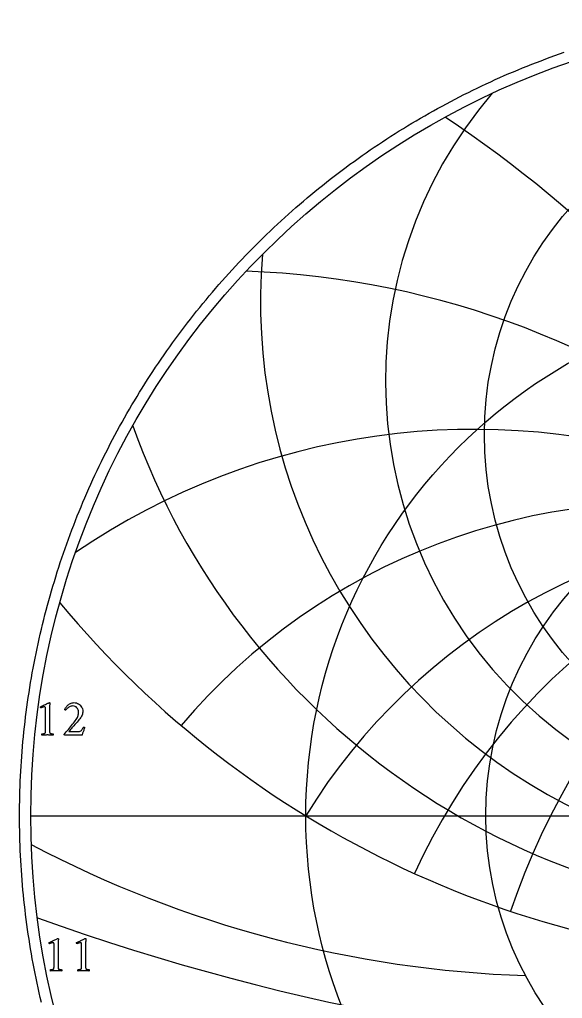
# Model space of a CAD drawing. Header units: millimetres. Extents: x -32.4 to 32.4, y -32.4 to 33.4.
# Drawn here: x -32.35 to -10.6, y -7.32 to 31.9 of the extents above; entities that cross this region are included whole.
import ezdxf

# ---------------------------------------------------------------- set-up
doc = ezdxf.new("R2010")
doc.units = ezdxf.units.MM
for name, color, linetype in [('CUT_OUTER', 1, 'Continuous'), ('ENGRAVE', 7, 'Continuous'), ('ENGRAVE_FINE', 8, 'Continuous'), ('TEXT', 5, 'Continuous')]:
    doc.layers.add(name, color=color, linetype=linetype)

msp = doc.modelspace()

# ---------------------------------------------------------------- linework, layer by layer
at = {"layer": 'CUT_OUTER'}
msp.add_lwpolyline([(-31.4746, -7.4747), (-31.5199, -7.2815), (-31.564, -7.0879), (-31.6069, -6.8941), (-31.6486, -6.7001), (-31.6891, -6.5057), (-31.7284, -6.3112), (-31.7665, -6.1164), (-31.8035, -5.9213), (-31.8392, -5.7261), (-31.8737, -5.5306), (-31.9071, -5.3349), (-31.9392, -5.1391), (-31.9701, -4.943), (-31.9999, -4.7467), (-32.0284, -4.5503), (-32.0557, -4.3537), (-32.0818, -4.1569), (-32.1067, -3.96), (-32.1304, -3.7629), (-32.1529, -3.5657), (-32.1742, -3.3683), (-32.1942, -3.1709), (-32.2131, -2.9733), (-32.2307, -2.7755), (-32.2471, -2.5777), (-32.2623, -2.3798), (-32.2763, -2.1818), (-32.2891, -1.9837), (-32.3007, -1.7856), (-32.311, -1.5873), (-32.3202, -1.3891), (-32.3281, -1.1907), (-32.3348, -0.9923), (-32.3403, -0.7939), (-32.3445, -0.5955), (-32.3476, -0.397), (-32.3494, -0.1985), (-32.35, 0), (-32.3494, 0.1985), (-32.3476, 0.397), (-32.3445, 0.5955), (-32.3403, 0.7939), (-32.3348, 0.9923), (-32.3281, 1.1907), (-32.3202, 1.3891), (-32.311, 1.5873), (-32.3007, 1.7856), (-32.2891, 1.9837), (-32.2763, 2.1818), (-32.2623, 2.3798), (-32.2471, 2.5777), (-32.2307, 2.7755), (-32.2131, 2.9733), (-32.1942, 3.1709), (-32.1742, 3.3683), (-32.1529, 3.5657), (-32.1304, 3.7629), (-32.1067, 3.96), (-32.0818, 4.1569), (-32.0557, 4.3537), (-32.0284, 4.5503), (-31.9999, 4.7467), (-31.9701, 4.943), (-31.9392, 5.1391), (-31.9071, 5.3349), (-31.8737, 5.5306), (-31.8392, 5.7261), (-31.8035, 5.9213), (-31.7665, 6.1164), (-31.7284, 6.3112), (-31.6891, 6.5057), (-31.6486, 6.7001), (-31.6069, 6.8941), (-31.564, 7.0879), (-31.5199, 7.2815), (-31.4746, 7.4747), (-31.4282, 7.6677), (-31.3805, 7.8604), (-31.3317, 8.0528), (-31.2817, 8.2449), (-31.2305, 8.4367), (-31.1782, 8.6282), (-31.1246, 8.8193), (-31.0699, 9.0101), (-31.0141, 9.2006), (-30.957, 9.3907), (-30.8988, 9.5805), (-30.8395, 9.7699), (-30.7789, 9.9589), (-30.7172, 10.1476), (-30.6544, 10.3359), (-30.5904, 10.5238), (-30.5252, 10.7113), (-30.459, 10.8984), (-30.3915, 11.0851), (-30.3229, 11.2713), (-30.2532, 11.4572), (-30.1823, 11.6426), (-30.1103, 11.8276), (-30.0372, 12.0121), (-29.9629, 12.1962), (-29.8875, 12.3798), (-29.811, 12.563), (-29.7333, 12.7456), (-29.6546, 12.9278), (-29.5747, 13.1096), (-29.4937, 13.2908), (-29.4116, 13.4715), (-29.3284, 13.6517), (-29.2441, 13.8314), (-29.1586, 14.0106), (-29.0721, 14.1892), (-28.9845, 14.3674), (-28.8958, 14.5449), (-28.806, 14.722), (-28.7151, 14.8984), (-28.6232, 15.0743), (-28.5302, 15.2497), (-28.436, 15.4245), (-28.3409, 15.5986), (-28.2446, 15.7722), (-28.1473, 15.9453), (-28.0489, 16.1177), (-27.9495, 16.2895), (-27.849, 16.4607), (-27.7475, 16.6312), (-27.645, 16.8012), (-27.5413, 16.9705), (-27.4367, 17.1391), (-27.331, 17.3072), (-27.2243, 17.4745), (-27.1166, 17.6413), (-27.0078, 17.8073), (-26.898, 17.9727), (-26.7873, 18.1374), (-26.6755, 18.3014), (-26.5627, 18.4648), (-26.4489, 18.6274), (-26.3341, 18.7893), (-26.2183, 18.9506), (-26.1015, 19.1111), (-25.9838, 19.2709), (-25.865, 19.4299), (-25.7453, 19.5883), (-25.6246, 19.7459), (-25.503, 19.9027), (-25.3804, 20.0589), (-25.2568, 20.2142), (-25.1323, 20.3688), (-25.0069, 20.5226), (-24.8805, 20.6757), (-24.7532, 20.828), (-24.6249, 20.9794), (-24.4957, 21.1301), (-24.3656, 21.28), (-24.2346, 21.4292), (-24.1026, 21.5774), (-23.9698, 21.7249), (-23.836, 21.8716), (-23.7014, 22.0174), (-23.5658, 22.1625), (-23.4294, 22.3066), (-23.2921, 22.45), (-23.1539, 22.5925), (-23.0148, 22.7341), (-22.8749, 22.8749), (-22.7341, 23.0148), (-22.5925, 23.1539), (-22.45, 23.2921), (-22.3066, 23.4294), (-22.1625, 23.5658), (-22.0174, 23.7014), (-21.8716, 23.836), (-21.7249, 23.9698), (-21.5774, 24.1026), (-21.4292, 24.2346), (-21.28, 24.3656), (-21.1301, 24.4957), (-20.9794, 24.6249), (-20.828, 24.7532), (-20.6757, 24.8805), (-20.5226, 25.0069), (-20.3688, 25.1323), (-20.2142, 25.2568), (-20.0589, 25.3804), (-19.9027, 25.503), (-19.7459, 25.6246), (-19.5883, 25.7453), (-19.4299, 25.865), (-19.2709, 25.9838), (-19.1111, 26.1015), (-18.9506, 26.2183), (-18.7893, 26.3341), (-18.6274, 26.4489), (-18.4648, 26.5627), (-18.3014, 26.6755), (-18.1374, 26.7873), (-17.9727, 26.898), (-17.8073, 27.0078), (-17.6413, 27.1166), (-17.4745, 27.2243), (-17.3072, 27.331), (-17.1391, 27.4367), (-16.9705, 27.5413), (-16.8012, 27.645), (-16.6312, 27.7475), (-16.4607, 27.849), (-16.2895, 27.9495), (-16.1177, 28.0489), (-15.9453, 28.1473), (-15.7722, 28.2446), (-15.5986, 28.3409), (-15.4245, 28.436), (-15.2497, 28.5302), (-15.0743, 28.6232), (-14.8984, 28.7151), (-14.722, 28.806), (-14.5449, 28.8958), (-14.3674, 28.9845), (-14.1892, 29.0721), (-14.0106, 29.1586), (-13.8314, 29.2441), (-13.6517, 29.3284), (-13.4715, 29.4116), (-13.2908, 29.4937), (-13.1096, 29.5747), (-12.9278, 29.6546), (-12.7456, 29.7333), (-12.563, 29.811), (-12.3798, 29.8875), (-12.1962, 29.9629), (-12.0121, 30.0372), (-11.8276, 30.1103), (-11.6426, 30.1823), (-11.4572, 30.2532), (-11.2713, 30.3229), (-11.0851, 30.3915), (-10.8984, 30.459), (-10.7113, 30.5252), (-10.5238, 30.5904)], dxfattribs=at)
at = {"layer": 'ENGRAVE'}
msp.add_lwpolyline([(-31.9, 0), (31.9, 0)], dxfattribs=at)
for centre, radius in [((0, 0), 31.9), ((0, 15.2789), 13.7272), ((0, 0), 20.8814), ((0, 0), 13.6687)]:
    msp.add_circle(centre, radius, dxfattribs=at)
for centre, radius, start, end in [((0, 17.4126), 17.6859, 139.30194, 40.69806), ((0, 20.5945), 22.6971, 175.19453, 4.80547), ((0, 25.5755), 29.54, 199.69022, 340.30978), ((0, -12.7961), 24.4903, 31.5, 148.5), ((0, -12.7961), 24.4903, 31.5, 148.5), ((0, 34.0754), 39.9645, 219.72537, 320.27463), ((-10.5436, 39.3493), 45.7773, 242.22031, 268.08094)]:
    msp.add_arc(centre, radius, start, end, dxfattribs=at)
at = {"layer": 'ENGRAVE_FINE'}
for centre, radius, start, end in [((-42.4184, -12.7961), 48.9806, 8.6432, 56.38088), ((-42.4184, -12.7961), 48.9806, 8.6432, 56.38088), ((-24.4903, -12.7961), 34.6345, 13.32622, 87.98576), ((-24.4903, -12.7961), 34.6345, 13.32622, 87.98576), ((-14.1395, -12.7961), 28.2789, 18.49657, 124.37829), ((-14.1395, -12.7961), 28.2789, 18.49657, 124.37829), ((14.1395, -12.7961), 28.2789, 55.62171, 161.50343), ((14.1395, -12.7961), 28.2789, 55.62171, 161.50343), ((-6.5622, -12.7961), 25.3542, 24.422, 139.63844), ((-6.5622, -12.7961), 25.3542, 24.422, 139.63844), ((6.5622, -12.7961), 25.3542, 40.36156, 155.578), ((6.5622, -12.7961), 25.3542, 40.36156, 155.578), ((0, 83.3998), 93.0263, 250.117285, 289.882715)]:
    msp.add_arc(centre, radius, start, end, dxfattribs=at)
at = {"layer": 'TEXT'}
for points in [[(-31.3091, 3.4685), (-31.3091, 4.2871), (-31.3096, 4.3072), (-31.3114, 4.3239), (-31.3143, 4.3372), (-31.3184, 4.3472), (-31.3239, 4.3544), (-31.3311, 4.3596), (-31.3399, 4.3627), (-31.3505, 4.3638), (-31.3634, 4.3628), (-31.3795, 4.3599), (-31.3987, 4.355), (-31.421, 4.3482), (-31.4434, 4.3408), (-31.4629, 4.334), (-31.4796, 4.3278), (-31.4935, 4.3223), (-31.5016, 4.33), (-31.5075, 4.3384), (-31.511, 4.3476), (-31.5121, 4.3575), (-31.5121, 4.3577), (-31.5121, 4.3581), (-31.5121, 4.3587), (-31.5121, 4.3596), (-31.5119, 4.3634), (-31.5111, 4.3663), (-31.5098, 4.3685), (-31.508, 4.37), (-31.4667, 4.3887), (-31.4259, 4.4075), (-31.3854, 4.4265), (-31.3453, 4.4456), (-31.3071, 4.4639), (-31.2723, 4.4806), (-31.2408, 4.4955), (-31.2127, 4.5088), (-31.1894, 4.5197), (-31.1725, 4.5275), (-31.162, 4.5321), (-31.1578, 4.5337), (-31.1536, 4.5337), (-31.1488, 4.5329), (-31.1448, 4.5306), (-31.1416, 4.5267), (-31.1391, 4.5212), (-31.1372, 4.5153), (-31.1355, 4.5098), (-31.1341, 4.5049), (-31.1329, 4.5005), (-31.1334, 4.4974), (-31.135, 4.4878), (-31.1376, 4.472), (-31.1412, 4.4498), (-31.1448, 4.4217), (-31.1474, 4.3884), (-31.149, 4.3497), (-31.1495, 4.3057), (-31.1495, 3.4685), (-31.1494, 3.4461), (-31.1492, 3.4245), (-31.1489, 3.4037), (-31.1485, 3.3836), (-31.1475, 3.3648), (-31.1456, 3.3478), (-31.1428, 3.3327), (-31.1391, 3.3193), (-31.1356, 3.3143), (-31.1293, 3.3095), (-31.1201, 3.305), (-31.108, 3.3007), (-31.0944, 3.2969), (-31.0803, 3.2937), (-31.0659, 3.2912), (-31.0511, 3.2893), (-31.0371, 3.2879), (-31.0254, 3.287), (-31.0159, 3.2864), (-31.0086, 3.2862), (-31.0058, 3.2813), (-31.0037, 3.2748), (-31.0022, 3.2668), (-31.0013, 3.2572), (-31.0014, 3.2476), (-31.0026, 3.2396), (-31.005, 3.2331), (-31.0086, 3.2282), (-31.039, 3.2302), (-31.0682, 3.232), (-31.096, 3.2338), (-31.1225, 3.2354), (-31.149, 3.2368), (-31.1764, 3.2377), (-31.2049, 3.2383), (-31.2344, 3.2385), (-31.2628, 3.2383), (-31.2899, 3.2377), (-31.3157, 3.2368), (-31.3401, 3.2354), (-31.3649, 3.2338), (-31.3914, 3.232), (-31.4198, 3.2302), (-31.45, 3.2282), (-31.4535, 3.2331), (-31.4559, 3.2396), (-31.4572, 3.2476), (-31.4572, 3.2572), (-31.4564, 3.2668), (-31.4549, 3.2748), (-31.4527, 3.2813), (-31.45, 3.2862), (-31.4426, 3.2864), (-31.4331, 3.287), (-31.4214, 3.2879), (-31.4075, 3.2893), (-31.3927, 3.2912), (-31.3782, 3.2937), (-31.3642, 3.2969), (-31.3505, 3.3007), (-31.3386, 3.305), (-31.3298, 3.3095), (-31.3241, 3.3143), (-31.3215, 3.3193), (-31.3177, 3.3327), (-31.3147, 3.3478), (-31.3125, 3.3648), (-31.3111, 3.3836), (-31.3102, 3.4037), (-31.3096, 3.4245), (-31.3092, 3.4461), (-31.3091, 3.4685)], [(-29.7383, 3.5369), (-29.7488, 3.5112), (-29.7595, 3.4838), (-29.7705, 3.4547), (-29.7818, 3.424), (-29.7929, 3.393), (-29.8036, 3.3631), (-29.8137, 3.3344), (-29.8232, 3.3069), (-29.8318, 3.2822), (-29.8388, 3.2618), (-29.8442, 3.2459), (-29.8481, 3.2344), (-30.5485, 3.2344), (-30.5517, 3.2368), (-30.555, 3.2398), (-30.5584, 3.2435), (-30.562, 3.2478), (-30.5652, 3.2523), (-30.5674, 3.2564), (-30.5688, 3.2601), (-30.5693, 3.2634), (-30.5265, 3.3116), (-30.4833, 3.3608), (-30.4395, 3.411), (-30.3952, 3.4623), (-30.3511, 3.514), (-30.3082, 3.5654), (-30.2662, 3.6166), (-30.2253, 3.6675), (-30.1863, 3.7172), (-30.1501, 3.7649), (-30.1169, 3.8105), (-30.0864, 3.854), (-30.0581, 3.8981), (-30.0354, 3.9395), (-30.0182, 3.9779), (-30.0066, 4.0135), (-29.9989, 4.0481), (-29.9934, 4.0835), (-29.9901, 4.1196), (-29.989, 4.1565), (-29.993, 4.2063), (-30.0048, 4.2519), (-30.0246, 4.2933), (-30.0522, 4.3306), (-30.086, 4.3614), (-30.124, 4.3834), (-30.1663, 4.3967), (-30.2128, 4.4011), (-30.2519, 4.3989), (-30.2885, 4.3922), (-30.3224, 4.3812), (-30.3537, 4.3658), (-30.3824, 4.3478), (-30.4081, 4.329), (-30.4311, 4.3095), (-30.4511, 4.2892), (-30.4682, 4.2697), (-30.4822, 4.2529), (-30.4931, 4.2386), (-30.5009, 4.227), (-30.5072, 4.2278), (-30.5136, 4.2304), (-30.5201, 4.2346), (-30.5268, 4.2405), (-30.5327, 4.2467), (-30.5369, 4.2521), (-30.5394, 4.2566), (-30.5402, 4.2601), (-30.5358, 4.2711), (-30.5286, 4.2853), (-30.5187, 4.3027), (-30.5061, 4.3233), (-30.4907, 4.3459), (-30.4726, 4.3689), (-30.4518, 4.3925), (-30.4283, 4.4166), (-30.4025, 4.44), (-30.3747, 4.4617), (-30.345, 4.4815), (-30.3133, 4.4995), (-30.2797, 4.5144), (-30.2442, 4.5251), (-30.2067, 4.5315), (-30.1672, 4.5337), (-30.1196, 4.5306), (-30.0742, 4.5215), (-30.0311, 4.5063), (-29.9901, 4.485), (-29.9522, 4.4589), (-29.9186, 4.4293), (-29.889, 4.3962), (-29.8637, 4.3596), (-29.8433, 4.3206), (-29.8287, 4.2803), (-29.8199, 4.2388), (-29.817, 4.1959), (-29.819, 4.153), (-29.8248, 4.1115), (-29.8345, 4.0712), (-29.8481, 4.0322), (-29.8651, 3.9945), (-29.8849, 3.9581), (-29.9076, 3.923), (-29.9331, 3.8892), (-29.9693, 3.845), (-30.0074, 3.7993), (-30.0475, 3.7522), (-30.0895, 3.7037), (-30.1319, 3.6553), (-30.1732, 3.6084), (-30.2133, 3.5631), (-30.2522, 3.5193), (-30.2886, 3.4784), (-30.3211, 3.4419), (-30.3497, 3.4095), (-30.3745, 3.3815), (-29.9724, 3.3815), (-29.9438, 3.3839), (-29.9178, 3.3911), (-29.8945, 3.4031), (-29.874, 3.4198), (-29.8552, 3.4415), (-29.837, 3.4683), (-29.8194, 3.5001), (-29.8025, 3.5369), (-29.7995, 3.5424), (-29.7947, 3.5462), (-29.7881, 3.5486), (-29.7797, 3.5494), (-29.7761, 3.5491), (-29.7714, 3.5483), (-29.7657, 3.547), (-29.759, 3.5452), (-29.7523, 3.5431), (-29.7466, 3.5411), (-29.7419, 3.539), (-29.7383, 3.5369)], [(-30.9677, -5.9781), (-30.9677, -5.1596), (-30.9682, -5.1395), (-30.97, -5.1228), (-30.9729, -5.1094), (-30.977, -5.0995), (-30.9825, -5.0922), (-30.9897, -5.087), (-30.9986, -5.0839), (-31.0091, -5.0829), (-31.0221, -5.0838), (-31.0381, -5.0868), (-31.0573, -5.0916), (-31.0796, -5.0984), (-31.102, -5.1059), (-31.1215, -5.1127), (-31.1382, -5.1188), (-31.1521, -5.1243), (-31.1603, -5.1167), (-31.1661, -5.1083), (-31.1696, -5.0991), (-31.1707, -5.0891), (-31.1707, -5.089), (-31.1707, -5.0886), (-31.1707, -5.0879), (-31.1707, -5.087), (-31.1705, -5.0833), (-31.1697, -5.0803), (-31.1684, -5.0781), (-31.1666, -5.0767), (-31.1253, -5.0579), (-31.0845, -5.0391), (-31.044, -5.0201), (-31.0039, -5.001), (-30.9657, -4.9827), (-30.9309, -4.9661), (-30.8994, -4.9511), (-30.8713, -4.9378), (-30.8481, -4.9269), (-30.8312, -4.9192), (-30.8206, -4.9145), (-30.8164, -4.913), (-30.8122, -4.913), (-30.8075, -4.9137), (-30.8034, -4.9161), (-30.8002, -4.9199), (-30.7977, -4.9254), (-30.7958, -4.9313), (-30.7941, -4.9368), (-30.7927, -4.9417), (-30.7915, -4.9461), (-30.792, -4.9493), (-30.7936, -4.9588), (-30.7962, -4.9747), (-30.7998, -4.9969), (-30.8034, -5.0249), (-30.806, -5.0583), (-30.8076, -5.0969), (-30.8081, -5.1409), (-30.8081, -5.9781), (-30.808, -6.0005), (-30.8078, -6.0221), (-30.8075, -6.043), (-30.8071, -6.0631), (-30.8061, -6.0818), (-30.8042, -6.0988), (-30.8014, -6.114), (-30.7977, -6.1273), (-30.7942, -6.1323), (-30.7879, -6.1371), (-30.7787, -6.1417), (-30.7667, -6.1459), (-30.753, -6.1498), (-30.7389, -6.1529), (-30.7245, -6.1555), (-30.7097, -6.1573), (-30.6957, -6.1587), (-30.684, -6.1597), (-30.6745, -6.1603), (-30.6672, -6.1605), (-30.6644, -6.1654), (-30.6623, -6.1718), (-30.6608, -6.1799), (-30.6599, -6.1895), (-30.66, -6.199), (-30.6612, -6.2071), (-30.6636, -6.2136), (-30.6672, -6.2185), (-30.6976, -6.2165), (-30.7268, -6.2146), (-30.7546, -6.2128), (-30.7812, -6.2112), (-30.8076, -6.2099), (-30.835, -6.2089), (-30.8635, -6.2083), (-30.8931, -6.2081), (-30.9214, -6.2083), (-30.9485, -6.2089), (-30.9743, -6.2099), (-30.9987, -6.2112), (-31.0235, -6.2128), (-31.05, -6.2146), (-31.0784, -6.2165), (-31.1086, -6.2185), (-31.1121, -6.2136), (-31.1145, -6.2071), (-31.1158, -6.199), (-31.1158, -6.1895), (-31.115, -6.1799), (-31.1135, -6.1718), (-31.1114, -6.1654), (-31.1086, -6.1605), (-31.1013, -6.1603), (-31.0917, -6.1597), (-31.08, -6.1587), (-31.0661, -6.1573), (-31.0513, -6.1555), (-31.0368, -6.1529), (-31.0228, -6.1498), (-31.0091, -6.1459), (-30.9972, -6.1417), (-30.9884, -6.1371), (-30.9827, -6.1323), (-30.9801, -6.1273), (-30.9763, -6.114), (-30.9734, -6.0988), (-30.9712, -6.0818), (-30.9697, -6.0631), (-30.9688, -6.043), (-30.9682, -6.0221), (-30.9678, -6.0005), (-30.9677, -5.9781)], [(-29.8652, -5.9781), (-29.8652, -5.1596), (-29.8658, -5.1395), (-29.8676, -5.1228), (-29.8705, -5.1094), (-29.8745, -5.0995), (-29.8801, -5.0922), (-29.8872, -5.087), (-29.8961, -5.0839), (-29.9067, -5.0829), (-29.9196, -5.0838), (-29.9357, -5.0868), (-29.9548, -5.0916), (-29.9771, -5.0984), (-29.9995, -5.1059), (-30.0191, -5.1127), (-30.0358, -5.1188), (-30.0497, -5.1243), (-30.0578, -5.1167), (-30.0636, -5.1083), (-30.0671, -5.0991), (-30.0683, -5.0891), (-30.0683, -5.089), (-30.0683, -5.0886), (-30.0683, -5.0879), (-30.0683, -5.087), (-30.068, -5.0833), (-30.0673, -5.0803), (-30.066, -5.0781), (-30.0642, -5.0767), (-30.0229, -5.0579), (-29.982, -5.0391), (-29.9416, -5.0201), (-29.9015, -5.001), (-29.8633, -4.9827), (-29.8284, -4.9661), (-29.797, -4.9511), (-29.7689, -4.9378), (-29.7456, -4.9269), (-29.7287, -4.9192), (-29.7182, -4.9145), (-29.7139, -4.913), (-29.7098, -4.913), (-29.705, -4.9137), (-29.701, -4.9161), (-29.6978, -4.9199), (-29.6953, -4.9254), (-29.6934, -4.9313), (-29.6917, -4.9368), (-29.6902, -4.9417), (-29.6891, -4.9461), (-29.6896, -4.9493), (-29.6912, -4.9588), (-29.6937, -4.9747), (-29.6974, -4.9969), (-29.701, -5.0249), (-29.7036, -5.0583), (-29.7051, -5.0969), (-29.7057, -5.1409), (-29.7057, -5.9781), (-29.7056, -6.0005), (-29.7054, -6.0221), (-29.7051, -6.043), (-29.7046, -6.0631), (-29.7037, -6.0818), (-29.7018, -6.0988), (-29.699, -6.114), (-29.6953, -6.1273), (-29.6918, -6.1323), (-29.6855, -6.1371), (-29.6763, -6.1417), (-29.6642, -6.1459), (-29.6505, -6.1498), (-29.6365, -6.1529), (-29.6221, -6.1555), (-29.6072, -6.1573), (-29.5933, -6.1587), (-29.5816, -6.1597), (-29.5721, -6.1603), (-29.5647, -6.1605), (-29.562, -6.1654), (-29.5598, -6.1718), (-29.5583, -6.1799), (-29.5575, -6.1895), (-29.5576, -6.199), (-29.5588, -6.2071), (-29.5612, -6.2136), (-29.5647, -6.2185), (-29.5952, -6.2165), (-29.6243, -6.2146), (-29.6522, -6.2128), (-29.6787, -6.2112), (-29.7051, -6.2099), (-29.7326, -6.2089), (-29.7611, -6.2083), (-29.7906, -6.2081), (-29.819, -6.2083), (-29.8461, -6.2089), (-29.8718, -6.2099), (-29.8963, -6.2112), (-29.921, -6.2128), (-29.9476, -6.2146), (-29.976, -6.2165), (-30.0061, -6.2185), (-30.0097, -6.2136), (-30.0121, -6.2071), (-30.0133, -6.199), (-30.0134, -6.1895), (-30.0125, -6.1799), (-30.0111, -6.1718), (-30.0089, -6.1654), (-30.0061, -6.1605), (-29.9988, -6.1603), (-29.9893, -6.1597), (-29.9776, -6.1587), (-29.9637, -6.1573), (-29.9488, -6.1555), (-29.9344, -6.1529), (-29.9203, -6.1498), (-29.9067, -6.1459), (-29.8948, -6.1417), (-29.8859, -6.1371), (-29.8802, -6.1323), (-29.8777, -6.1273), (-29.8739, -6.114), (-29.8709, -6.0988), (-29.8687, -6.0818), (-29.8673, -6.0631), (-29.8664, -6.043), (-29.8657, -6.0221), (-29.8654, -6.0005), (-29.8652, -5.9781)]]:
    msp.add_lwpolyline(points, close=True, dxfattribs=at)

doc.saveas('drawing.dxf')
